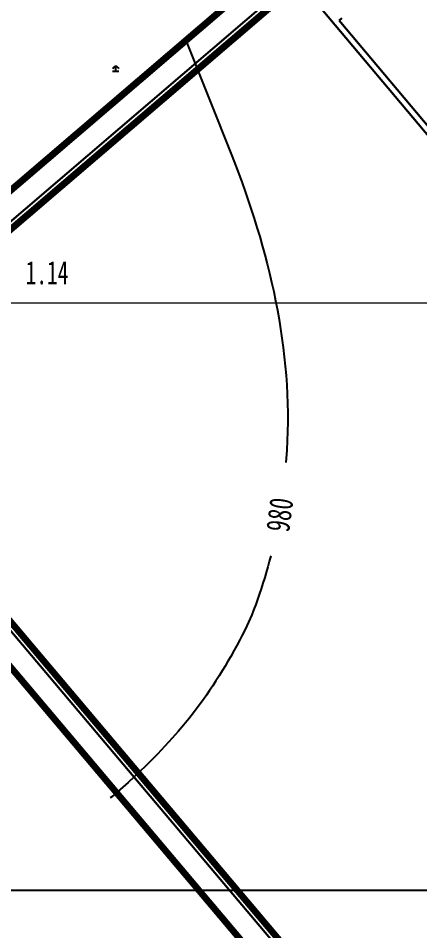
# Model space of a CAD drawing. Header units: millimetres. Extents: x 37412591 to 74834139, y 4258245 to 8527567.
# Drawn here: x 37413112 to 37413454, y 4260466 to 4261243 of the extents above; entities that cross this region are included whole.
import ezdxf

# ---------------------------------------------------------------- set-up
doc = ezdxf.new("R2010")
doc.units = ezdxf.units.MM
for name, color, linetype in [('6号煤底板等高线', 7, 'Continuous'), ('DLDW', 11, 'Continuous'), ('MAPLAYER_0', 1, 'Continuous'), ('井田边界', 7, 'Continuous'), ('钻孔', 7, 'Continuous')]:
    doc.layers.add(name, color=color, linetype=linetype)
doc.layers.add('保安煤柱线', color=1, linetype='线圈线（保安煤柱线） ----0-----0----0-----0----0-----0--', lineweight=30)
doc.styles.get("Standard").update_dxf_attribs({"font": 'simfang.ttf', "width": 0.6667})
doc.styles.add('仿宋', font='', dxfattribs={"width": 0.707})
doc.styles.add('标准', font='SimSun.ttf', dxfattribs={"width": 0.667})
doc.styles.get('仿宋').set_extended_font_data('FangSong_GB2312')
doc.linetypes.add('FENCELINE1', pattern='A,6.35,-2.54,[133,ltypeshp.shx,S=2.54,R=0,X=-2.54,Y=0],-2.54,25.4', length=36.83)
doc.linetypes.add('井田境界', pattern='A,10,-4,["+",Standard,S=4,R=0,X=-2,Y=-2],-4,10', length=28)
doc.linetypes.add('线圈线（保安煤柱线） ----0-----0----0-----0----0-----0--', pattern='A,14.5,-2,[133,ltypeshp.shx,S=0.5,R=0,X=0,Y=0],-3,25.4', length=44.9)

# ---------------------------------------------------------------- blocks, each defined once
blk = doc.blocks.new('gc110')
for p, q in [((-1.3, 0), (1.3, 0)), ((0, 0), (0, 1.51))]:
    blk.add_line(p, q)
blk.add_arc((0, 0.65), 1.34, 14.8628, 165.1372)

msp = doc.modelspace()

# ---------------------------------------------------------------- linework, layer by layer
at = {"color": 1, "linetype": 'FENCELINE1', "lineweight": 30, "ltscale": 2}
msp.add_line((37415664.8, 4263256.88, 4911.4), (37412934.63, 4260923.63, 4911.4), dxfattribs=at)
at = {"color": 0, "lineweight": 30, "ltscale": 5}
for p, q in [((37413349.12, 4261276.6), (37414688.83, 4259680.95)), ((37413385.74, 4261240.75), (37413927.12, 4260595.95))]:
    msp.add_line(p, q, dxfattribs=at)
at = {"color": 0, "linetype": 'ByBlock', "lineweight": 20}
msp.add_line((37416981.26, 4261000, 4910.12), (37412646.51, 4261000, 4910.12), dxfattribs=at)
at = {"color": 0, "lineweight": 30, "ltscale": 5, "elevation": 0}
msp.add_lwpolyline([(37413385.74, 4261240.75), (37413388.03, 4261242.67)], dxfattribs=at)
at = {"color": 3, "lineweight": 100, "ltscale": 10}
msp.add_polyline3d([(37415661.38, 4263247.38, 0), (37416018.55, 4261181.59, 0), (37416028.51, 4260479.55, 0), (37416063.68, 4259635.34, 0), (37416077.34, 4259307.43, 0), (37416079.21, 4259262.51, 0), (37415873.11, 4258928.31, 0), (37415672.63, 4258832.98, 0), (37415452.62, 4258728.36, 0), (37415109.19, 4258629.51, 0), (37414924.15, 4258576.4, 0), (37412941.65, 4260923.05, 0), (37413501.52, 4261401.53, 0)], dxfattribs=at)
at = {"layer": '6号煤底板等高线'}
msp.add_line((37413256, 4261221.86, 3681.95), (37413294.44, 4261125.04, 3681.95), dxfattribs=at)
at = {"layer": '6号煤底板等高线', "elevation": 3681.95}
msp.add_lwpolyline([(37413327.47, 4260784.97), (37413326.21, 4260780.2), (37413324.91, 4260775.52), (37413323.59, 4260770.94), (37413322.3, 4260766.65), (37413320.74, 4260761.63), (37413319.17, 4260756.81), (37413317.62, 4260752.19), (37413316.08, 4260747.81), (37413314.59, 4260743.68), (37413312.68, 4260738.61), (37413311.21, 4260734.89), (37413309.86, 4260731.61), (37413308.5, 4260728.47), (37413307.1, 4260725.38), (37413305.62, 4260722.27), (37413303.17, 4260717.39), (37413301.18, 4260713.59), (37413298.53, 4260708.66), (37413296.37, 4260704.76), (37413293.33, 4260699.39), (37413290.96, 4260695.29), (37413288.53, 4260691.18), (37413286.04, 4260687.06), (37413283.35, 4260682.73), (37413280.67, 4260678.5), (37413277.98, 4260674.39), (37413275.3, 4260670.38), (37413272.62, 4260666.49), (37413269.96, 4260662.72), (37413265.52, 4260656.61), (37413261.54, 4260651.37), (37413257.49, 4260646.25), (37413253.27, 4260641.14), (37413248.4, 4260635.45), (37413243.32, 4260629.73), (37413237.05, 4260622.88), (37413230.81, 4260616.27), (37413225.26, 4260610.56), (37413220.55, 4260605.85), (37413215.83, 4260601.29), (37413210.95, 4260596.72), (37413205.84, 4260592.08), (37413198.99, 4260586.04), (37413191.89, 4260579.94), (37413190.61, 4260578.87)], dxfattribs=at)
at = {"layer": '6号煤底板等高线'}
msp.add_open_spline([(37413294.44, 4261125.04, 3681.95), (37413325.74, 4261046.2, 3681.95), (37413346.56, 4260959.52, 3681.95), (37413341.05, 4260874.88, 3681.95)], degree=3, dxfattribs=at)
at = {"layer": 'MAPLAYER_0', "color": 0}
msp.add_line((37413341.05, 4260874.88, 3681.95), (37413340.37, 4260864.37, 3681.95), dxfattribs=at)
at = {"layer": '井田边界', "color": 0, "linetype": '井田境界', "lineweight": 100, "ltscale": 5}
msp.add_lwpolyline([(37416043.52, 4261183.92), (37416053.51, 4260479.91), (37416104.51, 4259255.91), (37415890.51, 4258908.9), (37415461.5, 4258704.9), (37414915.5, 4258547.9), (37412906.49, 4260925.93), (37415678.53, 4263294.94)], close=True, dxfattribs=at)
at = {"layer": '保安煤柱线', "color": 1, "linetype": 'FENCELINE1', "lineweight": 30, "ltscale": 2}
for p, q in [((37415664.8, 4263256.88, 4911.4), (37412934.63, 4260923.63, 4911.4)), ((37412934.63, 4260923.63, 4911.4), (37414922.44, 4258570.71, 4911.4))]:
    msp.add_line(p, q, dxfattribs=at)
at = {"layer": '钻孔'}
msp.add_line((37416981.26, 4260500, 4910.12), (37412646.51, 4260500, 4910.12), dxfattribs=at)

# ---------------------------------------------------------------- block references
at = {"layer": 'DLDW', "linetype": 'Continuous', "xscale": 2, "yscale": 2}
msp.add_blockref('gc110', (37413195.26, 4261197.75, 4910.12), dxfattribs=at)

# ---------------------------------------------------------------- texts
at = {"layer": 'MAPLAYER_0', "color": 0, "style": '仿宋', "width": 0.7}
msp.add_text('980', height=20, rotation=82.76242, dxfattribs=at).set_placement((37413343.07, 4260804.57, 3681.95))
at = {"layer": '钻孔', "insert": (37413118.56, 4261036.07, 7501.47), "char_height": 20, "width": 76.4704, "attachment_point": 1, "style": '标准'}
msp.add_mtext('1.14', dxfattribs=at)

doc.saveas('drawing.dxf')
